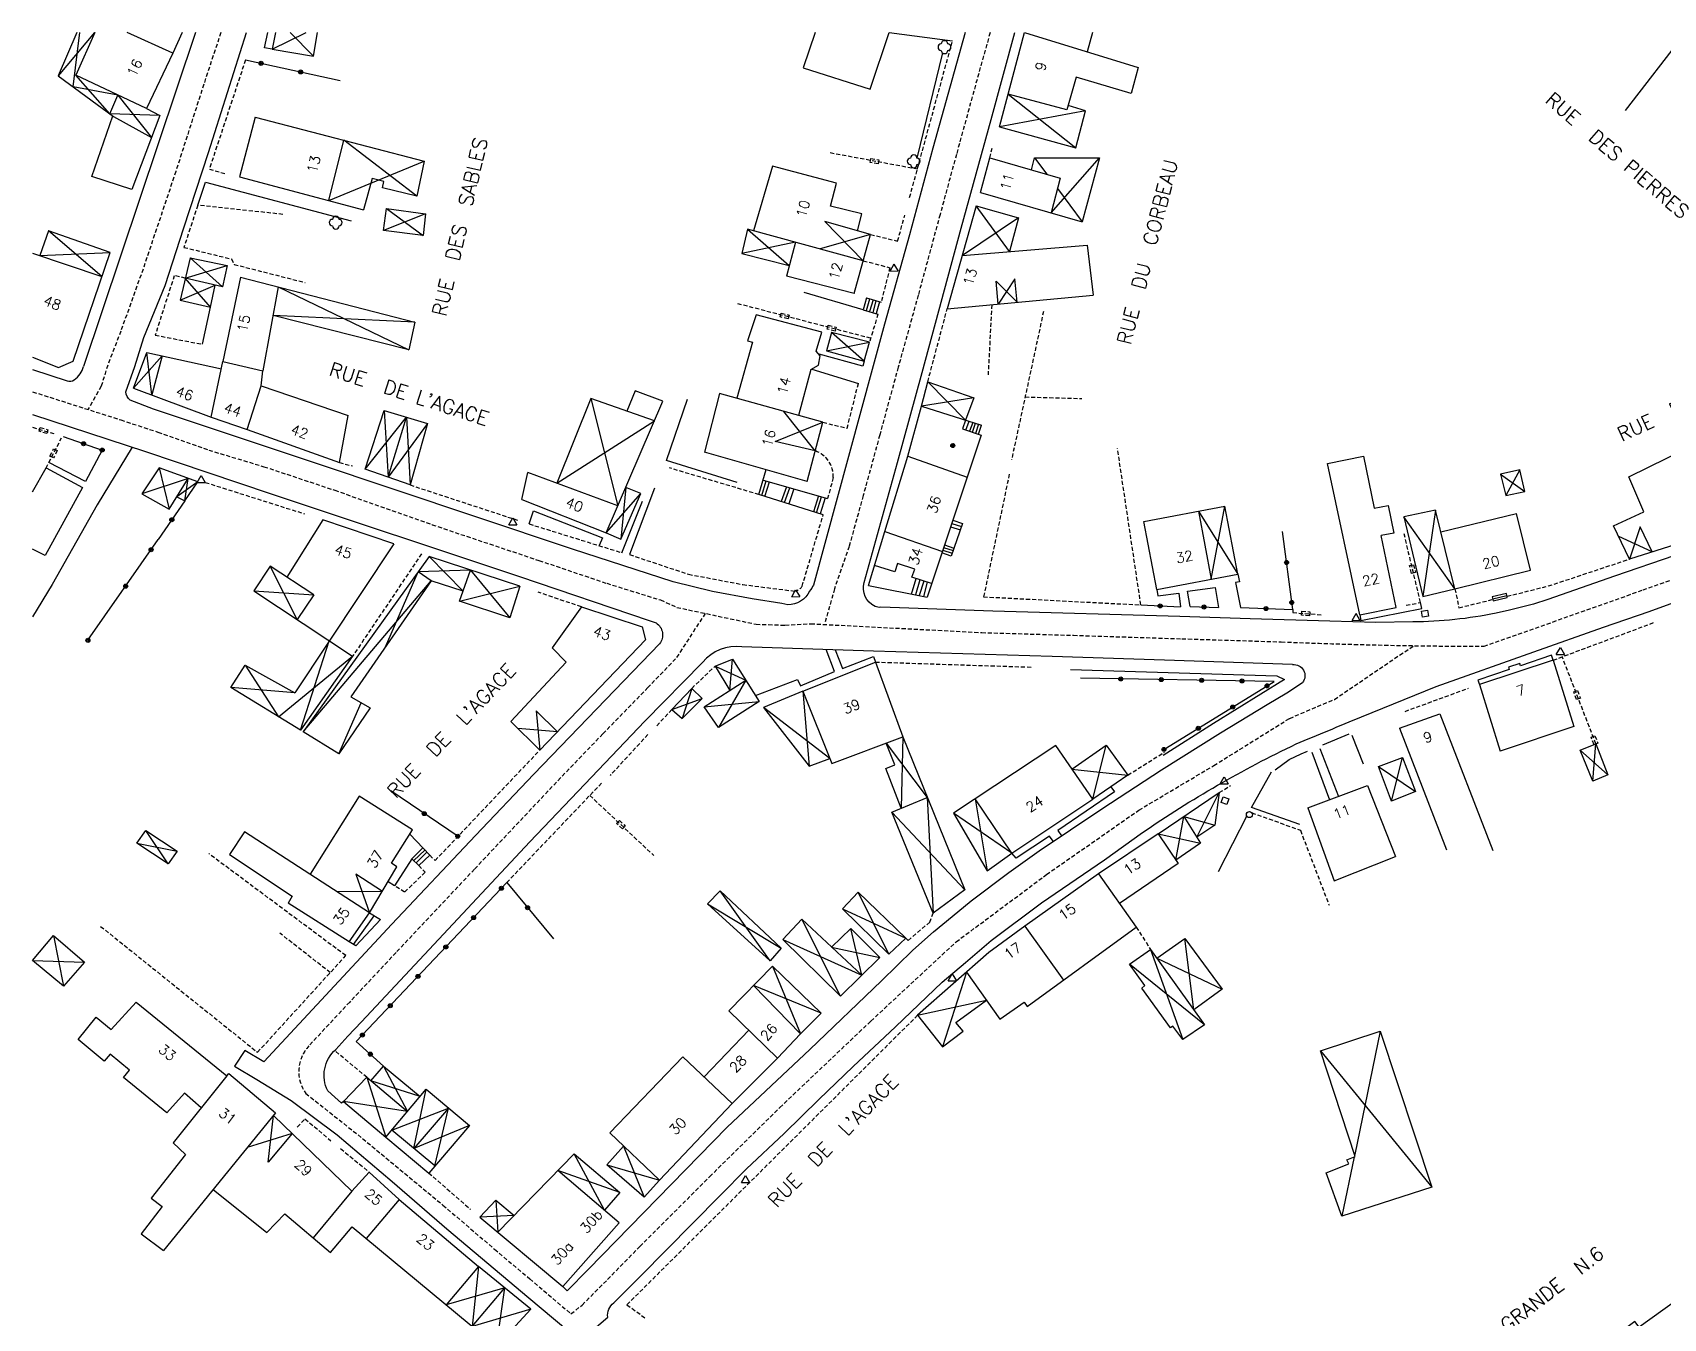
# Model space of a CAD drawing. Header units: millimetres. Extents: x 120999 to 122000, y 130000 to 131001.
# Drawn here: x 121000 to 121201.7, y 130841 to 131000 of the extents above; entities that cross this region are included whole.
import ezdxf
from ezdxf.enums import TextEntityAlignment as Align

# ---------------------------------------------------------------- set-up
doc = ezdxf.new("R2010")
doc.units = ezdxf.units.MM
doc.linetypes.add('DASHED', pattern=[0.75, 0.5, -0.25])
for name, color, linetype in [('W0001', 6, 'DASHED'), ('W0008', 7, 'CONTINUOUS'), ('W0100', 7, 'CONTINUOUS'), ('W0112', 1, 'DASHED'), ('W0300', 7, 'CONTINUOUS'), ('W0310', 3, 'CONTINUOUS'), ('W0322', 7, 'CONTINUOUS'), ('W0420', 7, 'CONTINUOUS'), ('W0471', 7, 'CONTINUOUS'), ('W0989', 7, 'CONTINUOUS'), ('W0991', 7, 'CONTINUOUS')]:
    doc.layers.add(name, color=color, linetype=linetype)
doc.styles.get("Standard").update_dxf_attribs({"font": 'romans.shx', "width": 0.85})

# ---------------------------------------------------------------- blocks, each defined once
blk = doc.blocks.new('BI04')
at = {"layer": 'W0471', "color": 0}
for p, q in [((-1, -0.58), (0, 1.15)), ((0, 1.15), (1, -0.58)), ((-1, -0.58), (1, -0.58))]:
    blk.add_line(p, q, dxfattribs=at)
blk = doc.blocks.new('BI02')
at = {"layer": 'W0420', "color": 0}
blk.add_circle((0, 0), 0.75, dxfattribs=at)
blk = doc.blocks.new('BI01')
at = {"layer": 'W0420', "color": 0}
for p, q in [((-0.75, 0.75), (0.75, 0.75)), ((-0.75, -0.75), (-0.75, 0.75)), ((0.75, 0.75), (0.75, -0.75)), ((0.75, -0.75), (-0.75, -0.75))]:
    blk.add_line(p, q, dxfattribs=at)
blk = doc.blocks.new('OH02')
at = {"layer": 'W0112', "color": 0}
for p, q in [((-0.5, 0.25), (0.5, 0.25)), ((-0.5, -0.25), (-0.5, 0.25)), ((0.5, 0.25), (0.5, -0.25)), ((0.5, -0.25), (-0.5, -0.25))]:
    blk.add_line(p, q, dxfattribs=at)
blk = doc.blocks.new('OH01')
at = {"layer": 'W0322', "color": 0}
for radius in [0.25, 0.15]:
    blk.add_circle((0, 0), radius, dxfattribs=at)
blk = doc.blocks.new('BB01')
at = {"layer": 'W0991', "color": 0}
for p, q in [((-0.5, 0.04), (-0.04, 0.5)), ((-0.48, -0.13), (0.13, 0.48)), ((-0.43, -0.25), (0.25, 0.43)), ((-0.36, -0.35), (0.35, 0.36)), ((-0.26, -0.43), (0.43, 0.26)), ((-0.13, -0.48), (0.48, 0.13)), ((0.03, -0.5), (0.5, -0.03)), ((0.31, -0.39), (0.39, -0.31))]:
    blk.add_line(p, q, dxfattribs=at)
blk.add_circle((0, 0), 0.5, dxfattribs=at)
blk = doc.blocks.new('TP10')
at = {"layer": 'W0300', "color": 0}
for centre, start, end in [((-0.4, 0), 90, 270), ((0, 0.4), 0, 180), ((0.4, 0), 270, 90), ((0, -0.4), 180, 360)]:
    blk.add_arc(centre, 0.4, start, end, dxfattribs=at)

msp = doc.modelspace()

# ---------------------------------------------------------------- linework, layer by layer
at = {"layer": 'W0001'}
for points in [[(121023.29, 131000), (121021.4, 130994.32), (121017.71, 130982.83), (121013.66, 130970.75), (121010.91, 130963.08), (121009.29, 130958.87), (121008.48, 130956.25), (121006.89, 130953.42)], [(121118.43, 131000), (121116.62, 130993.5), (121114.27, 130984.94), (121112.24, 130977.5), (121109.54, 130967.52), (121107.07, 130958.62), (121104.78, 130950.23), (121102.74, 130942.73), (121100.99, 130936.45), (121099.19, 130931.19), (121097.97, 130926.9)]]:
    msp.add_lwpolyline(points, dxfattribs=at)
for points in [[(121000, 130955.57), (121010.91, 130952.1), (121015.5, 130950.58), (121021.78, 130948.36), (121028.61, 130946.31), (121037.38, 130943.39), (121049.42, 130939.13), (121062.63, 130934.71), (121071.02, 130931.88), (121077.66, 130929.82), (121079.68, 130928.91), (121089.5, 130926.82), (121093.06, 130926.7), (121096.26, 130926.88), (121117.4, 130925.79), (121128.75, 130925.45), (121142.16, 130925.02), (121154.45, 130924.64, 0.009972), (121179.53, 130924.09), (121199.2, 130931.06), (121206.78, 130933.71)], [(121034.17, 130874.67, 0.356762), (121033.79, 130868.78), (121040.82, 130863.21), (121050.76, 130854.97), (121057.14, 130849.5), (121061.5, 130845.85), (121066.59, 130841.51), (121067.97, 130842.61), (121071.12, 130845.77), (121075.11, 130849.85), (121083.75, 130858.49), (121092.42, 130867.04), (121103.69, 130877.73), (121114.23, 130887.53), (121125.43, 130895.87), (121136.84, 130903.83), (121146.11, 130909.35), (121155.49, 130915.18), (121161.02, 130917.53), (121170.81, 130924.16)]]:
    msp.add_lwpolyline(points, format="xyb", dxfattribs=at)
msp.add_polyline3d([(121083.2, 130928.16, 0), (121079.54, 130922.55, 0), (121076.11, 130919, 0), (121070.53, 130913.25, 0), (121065.31, 130907.83, 0), (121054.65, 130896.52, 0), (121044.95, 130886.21, 0), (121039.22, 130880.09, 0), (121034.17, 130874.67, 0)], dxfattribs=at)
at = {"layer": 'W0008'}
for points in [[(121020.13, 131000), (121006.3, 130958.7, 0.688655)], [(121012.06, 130954.54, -0.245669), (121011.55, 130955.57), (121012.63, 130958.69), (121013.76, 130962.3), (121016.4, 130968.74), (121018.69, 130975.84), (121021.75, 130985.16), (121026.44, 131000)], [(121115.36, 131000), (121111.37, 130985.7), (121108.48, 130974.97), (121105.37, 130963.93), (121096.6, 130931.67, -0.022867), (121096.11, 130930.91, -0.065764)], [(121000, 130958.31), (121004.26, 130956.94, 0.251865), (121005.15, 130957.06, 0.095916)], [(121005.15, 130957.06, 0.178469), (121006.3, 130958.7)], [(121000, 130952.75), (121013.95, 130948.18), (121029.4, 130943), (121060.23, 130932.71), (121076.27, 130927.29), (121077.12, 130926.99, -0.441955), (121077.55, 130924.4, 2.998045)], [(121014.94, 130953.43), (121012.06, 130954.54, -1.162022)], [(121253.63, 130952.68), (121249.47, 130951.21), (121242.29, 130948.77), (121233.18, 130945.65), (121224.45, 130942.67), (121219.36, 130940.93), (121210.58, 130937.95), (121203.11, 130935.34), (121195.67, 130932.77), (121187.44, 130929.86), (121185.66, 130929.29), (121182.68, 130928.55), (121181.01, 130928.2, -0.050419), (121170.73, 130927.11), (121166.14, 130927.03), (121160.44, 130927.19), (121150.61, 130927.47), (121141.89, 130927.78), (121118.79, 130928.45), (121104.92, 130928.92, -0.155619), (121104.21, 130929.03, -0.072663)], [(121164.37, 130915.36), (121173.62, 130919.12), (121185.71, 130923.42), (121194.31, 130926.45), (121199.95, 130928.39), (121202.57, 130929.34), (121204.63, 130930.06), (121209.95, 130931.9), (121218.46, 130934.85), (121226.49, 130937.58), (121240.01, 130942.24), (121247.19, 130944.68, -0.189434), (121253.84, 130944.36), (121255.75, 130943.44), (121263.29, 130939.6), (121274.24, 130934.03), (121286.01, 130927.94), (121295.29, 130923.11), (121299.74, 130920.89), (121303.6, 130918.81), (121304.16, 130918.34), (121308.41, 130913.7), (121310.76, 130910.86, -0.320618), (121310.37, 130905.98, -0.291468)], [(121096.11, 130930.91, -0.287447), (121093.4, 130929.23, -0.287447)], [(121104.21, 130929.03, -0.374092), (121102.86, 130931.99)], [(121077.55, 130924.4), (121061.98, 130908.29), (121054.77, 130900.68), (121044.45, 130889.71), (121028.6, 130872.69), (121026.25, 130874.08), (121024.99, 130872.17), (121027.74, 130870.52), (121031.98, 130867.92), (121037.66, 130863.67), (121044.48, 130857.91), (121051.23, 130852.05), (121054.61, 130849.17), (121061.37, 130843.5), (121067.72, 130838.18), (121071.13, 130841.09, -0.240439), (121071.89, 130842.89, -0.205858)], [(121155.84, 130921.83), (121140.02, 130922.39), (121126.1, 130922.81), (121104.03, 130923.49), (121087.72, 130924.04, 0.257475), (121082.88, 130922.1, 2.366345)], [(121155.84, 130921.83, -0.66465), (121157.09, 130919.61)], [(121156.28, 130912.01, -0.001438), (121164.37, 130915.36)], [(121071.89, 130842.89), (121075.26, 130846.25), (121078.33, 130849.36), (121085.04, 130856.17), (121088.3, 130859.47), (121092.95, 130863.83), (121097.25, 130868.03), (121101.51, 130872.1), (121106.74, 130877.01), (121112.51, 130882.53), (121115.4, 130884.97), (121118.58, 130887.71), (121124.8, 130892.36), (121132.57, 130897.68), (121137.28, 130901.05, -0.039369), (121156.28, 130912.01, -0.044295)], [(121038.46, 130867.78), (121038.22, 130867.57), (121037.38, 130868.33), (121036.51, 130869.09, -0.338858), (121037.49, 130874.23, -0.326917)]]:
    msp.add_lwpolyline(points, format="xyb", dxfattribs=at)
for points in [[(121102.86, 130931.99), (121106.99, 130946.81), (121110.05, 130957.96), (121114.84, 130975.8), (121118.57, 130989.26), (121121.49, 131000)], [(121093.4, 130929.23), (121092.66, 130929.37), (121089.02, 130929.96), (121084.08, 130930.87), (121079.24, 130932.05), (121066.79, 130936.1), (121054.81, 130940.12), (121034.76, 130946.83), (121014.94, 130953.43)], [(121082.88, 130922.1), (121075.71, 130914.81), (121068.32, 130907.04), (121061.52, 130899.9), (121052.61, 130890.39), (121047.86, 130885.3)], [(121155.12, 130918.32), (121157.09, 130919.61)], [(121065.57, 130844.89), (121066.12, 130844.37), (121068.7, 130847), (121085.9, 130864.6), (121096.12, 130874.22), (121104.99, 130882.71), (121108.86, 130886.5), (121111.42, 130888.78), (121113.74, 130890.67), (121116.1, 130892.62), (121120.74, 130896.13), (121124.49, 130898.8), (121132.26, 130903.99), (121139.65, 130908.82), (121146.93, 130913.4), (121152.69, 130916.91), (121155.12, 130918.32)], [(121047.86, 130885.3), (121040.67, 130877.62), (121039.01, 130875.86)], [(121037.49, 130874.23), (121039.01, 130875.86)], [(121043.7, 130863.36), (121048.99, 130858.94)]]:
    msp.add_lwpolyline(points, dxfattribs=at)
at = {"layer": 'W0100'}
for points in [[(121007.66, 131000), (121003.15, 130994.66)], [(121005.46, 131000), (121003.15, 130994.66), (121010, 130989.64), (121014.71, 130987.04)], [(121005, 130993.3), (121005.83, 131000)], [(121007.69, 131000), (121005.36, 130994.75)], [(121018.49, 131000), (121017.33, 130997.44), (121011.68, 131000)], [(121029.63, 130997.97), (121033.83, 131000)], [(121030.03, 131000), (121029.63, 130997.97), (121034.74, 130997.08), (121035.23, 131000)], [(121031.87, 131000), (121034.74, 130997.08)], [(121096.81, 131000), (121095.33, 130995.65), (121103.61, 130993), (121105.96, 131000)], [(121119.61, 130988.35), (121122.67, 131000)], [(121122.67, 131000), (121136.74, 130995.68)], [(121131.12, 131000), (121130.45, 130997.61)], [(121017.33, 130997.44), (121014.1, 130990.61)], [(121136.74, 130995.68), (121135.88, 130992.47), (121129.08, 130994.48), (121127.94, 130990.45), (121120.67, 130992.4), (121129.05, 130985.75), (121130.22, 130990.34), (121128.09, 130990.99)], [(121010.56, 130992.28), (121005, 130993.3)], [(121009.57, 130989.96), (121005.36, 130994.75)], [(121014.1, 130990.61), (121005.36, 130994.75)], [(121009.57, 130989.96), (121010.56, 130992.28), (121014.71, 130987.04)], [(121014.1, 130990.61), (121015.73, 130989.75), (121012.29, 130980.6), (121007.32, 130982.21), (121009.91, 130989.7)], [(121015.73, 130989.75), (121009.57, 130989.96)], [(121027.51, 130989.54), (121025.6, 130982.17)], [(121027.51, 130989.54), (121048.43, 130984.08)], [(121130.22, 130990.34), (121119.61, 130988.35)], [(121119.61, 130988.35), (121129.05, 130985.75)], [(121036.62, 130979.23), (121038.48, 130986.68)], [(121047.52, 130979.78), (121038.48, 130986.68)], [(121036.62, 130979.23), (121048.43, 130984.08)], [(121048.43, 130984.08), (121047.52, 130979.78), (121043.26, 130980.81), (121043.44, 130981.58), (121041.99, 130981.95), (121040.94, 130978.08)], [(121102.05, 130975.49), (121102.55, 130977.58), (121098.7, 130978.53), (121099.45, 130981.39), (121091.5, 130983.5), (121089.18, 130975.5)], [(121117.25, 130980.21), (121118.4, 130984.53)], [(121118.4, 130984.53), (121127.08, 130982.01)], [(121123.56, 130983.03), (121123.93, 130984.53), (121131.96, 130984.53), (121129.81, 130976.6)], [(121123.93, 130984.53), (121125.45, 130982.48)], [(121127.08, 130982.01), (121125.98, 130977.7), (121131.96, 130984.53)], [(121025.6, 130982.17), (121040.94, 130978.08)], [(121117.25, 130980.21), (121129.81, 130976.6)], [(121126.75, 130980.73), (121129.81, 130976.6)], [(121043.77, 130978.24), (121048.6, 130977.57), (121048.29, 130974.9), (121043.41, 130975.52), (121043.77, 130978.24), (121048.29, 130974.9)], [(121048.6, 130977.57), (121043.41, 130975.52)], [(121116.73, 130978.58), (121113.13, 130965.83)], [(121121.95, 130977.11), (121115, 130972.45)], [(121121.95, 130977.11), (121120.84, 130972.93), (121116.73, 130978.58)], [(121116.73, 130978.58), (121121.95, 130977.11)], [(121000, 130959.84), (121003.22, 130958.58), (121005, 130959.36), (121009.59, 130972.81), (121001.98, 130975.47), (121000.88, 130972.42)], [(121008.57, 130969.82), (121001.98, 130975.47)], [(121102.75, 130971.79), (121088.42, 130975.7), (121087.71, 130972.68), (121093.6, 130971.2)], [(121088.42, 130975.7), (121093.6, 130971.2)], [(121103.66, 130975.04), (121097.41, 130973.25)], [(121097.98, 130976.63), (121102.75, 130971.79)], [(121103.66, 130975.04), (121097.98, 130976.63)], [(121101.61, 130967.75), (121103.66, 130975.04)], [(121094.37, 130974.08), (121087.71, 130972.68)], [(121094.37, 130974.08), (121093.24, 130969.87)], [(121115, 130972.45), (121130.45, 130973.71), (121131.19, 130967.52)], [(121000, 130972.72), (121008.57, 130969.82)], [(121000.88, 130972.42), (121009.59, 130972.81)], [(121019.48, 130972.14), (121018.25, 130966.89), (121021.99, 130966.02), (121022.58, 130968.78)], [(121019.48, 130972.14), (121024.05, 130971.19), (121023.48, 130968.57), (121018.89, 130969.63)], [(121018.89, 130969.63), (121024.05, 130971.19)], [(121023.48, 130968.57), (121019.48, 130972.14)], [(121021.99, 130966.02), (121018.89, 130969.63)], [(121025.72, 130969.76), (121023.54, 130959.31)], [(121025.72, 130969.76), (121047.29, 130964.19)], [(121101.61, 130967.75), (121093.24, 130969.87)], [(121119.44, 130966.42), (121119.2, 130969.25), (121121.78, 130966.64), (121121.51, 130969.56), (121119.44, 130966.42)], [(121018.25, 130966.89), (121022.59, 130968.78)], [(121030.39, 130968.56), (121028.48, 130958.16)], [(121030.39, 130968.56), (121046.53, 130960.75)], [(121103.13, 130967.18), (121102.75, 130965.73)], [(121103.13, 130967.18), (121104.94, 130966.65)], [(121103.14, 130965.61), (121103.57, 130967.05)], [(121103.98, 130966.93), (121103.53, 130965.49)], [(121113.13, 130965.83), (121131.19, 130967.52)], [(121047.29, 130964.19), (121029.74, 130965.01)], [(121047.29, 130964.19), (121046.53, 130960.75), (121029.74, 130965.01)], [(121096.28, 130958.32), (121097.2, 130958.88), (121097.43, 130960.04), (121096.92, 130960.6), (121097.62, 130962.96), (121089.5, 130965.1), (121088.44, 130961.87), (121089.06, 130961.69), (121087.1, 130954.78)], [(121102.75, 130965.73), (121104.56, 130965.18)], [(121103.95, 130965.36), (121104.35, 130966.82)], [(121104.76, 130966.7), (121104.36, 130965.24)], [(121098.18, 130960.64), (121102.87, 130959.35), (121103.52, 130961.71), (121098.83, 130962.92), (121098.18, 130960.64), (121103.52, 130961.71)], [(121102.87, 130959.35), (121098.83, 130962.92)], [(121012.49, 130956.03), (121014.13, 130960.42)], [(121012.49, 130956.03), (121016.03, 130960.01)], [(121016.03, 130960.01), (121014.74, 130955.18), (121014.13, 130960.42)], [(121014.13, 130960.42), (121023.35, 130958.4)], [(121022.09, 130952.42), (121023.54, 130959.31)], [(121023.54, 130959.31), (121028.48, 130958.16)], [(121206.5, 130937.71), (121197.54, 130934.88), (121195.56, 130939.01), (121199.31, 130940.72), (121197.44, 130945.06), (121228.58, 130960.36), (121229.33, 130959.07), (121230.47, 130959.55)], [(121028.26, 130956.3), (121028.48, 130958.16)], [(121096.28, 130958.32), (121094.73, 130952.64)], [(121109.96, 130953.79), (121110.72, 130956.81), (121116.41, 130954.83), (121115.41, 130952.06), (121110.72, 130956.81)], [(121012.49, 130956.03), (121022.09, 130952.42)], [(121026.55, 130950.91), (121028.26, 130956.3)], [(121028.26, 130956.3), (121039.03, 130952.65)], [(121076.91, 130952), (121069.04, 130954.75), (121064.85, 130944.25)], [(121069.04, 130954.75), (121072.39, 130941.46)], [(121077.96, 130954.43), (121074.55, 130955.67), (121073.5, 130953.19)], [(121084.95, 130955.38), (121083.09, 130948.12)], [(121097.74, 130951.8), (121084.95, 130955.38)], [(121116.41, 130954.83), (121109.96, 130953.79)], [(121043.49, 130953.27), (121048.85, 130951.64), (121046.68, 130944.05), (121041.12, 130946.02), (121043.49, 130953.27), (121043.99, 130945), (121046.23, 130952.44), (121046.68, 130944.05)], [(121070.96, 130938.13), (121077.96, 130954.43)], [(121096.8, 130948.26), (121092.91, 130953.15)], [(121108.27, 130947.6), (121109.96, 130953.79)], [(121109.96, 130953.79), (121117.37, 130951.44)], [(121022.09, 130952.42), (121026.55, 130950.91)], [(121026.55, 130950.91), (121037.94, 130946.81)], [(121037.94, 130946.81), (121039.03, 130952.65)], [(121041.12, 130946.02), (121046.23, 130952.44)], [(121048.85, 130951.64), (121043.99, 130945)], [(121064.85, 130944.25), (121076.91, 130952)], [(121096.8, 130948.26), (121091.84, 130949.44), (121097.74, 130951.8)], [(121095.79, 130944.48), (121097.74, 130951.8)], [(121115.41, 130952.06), (121115, 130950.99), (121117.34, 130950.2), (121110.63, 130930.17)], [(121115.43, 130950.84), (121115.84, 130951.93)], [(121116.29, 130951.79), (121115.88, 130950.69)], [(121116.27, 130950.56), (121116.62, 130951.68)], [(121117.01, 130951.56), (121116.64, 130950.43)], [(121116.99, 130950.31), (121117.37, 130951.44)], [(121095.79, 130944.48), (121083.09, 130948.12)], [(121105.41, 130938.29), (121108.27, 130947.6)], [(121108.27, 130947.6), (121115.6, 130945)], [(121160.17, 130946.69), (121164.62, 130947.61), (121165.96, 130941.19), (121167.67, 130941.51), (121168.38, 130938.1), (121166.8, 130937.79)], [(121164.17, 130927.97), (121160.17, 130946.69)], [(121000, 130943.21), (121001.67, 130946.15), (121006.15, 130943.73), (121001.57, 130935.33), (121000, 130936.1)], [(121020.42, 130944.42), (121015.66, 130946.17), (121013.51, 130942.93), (121016.9, 130941.06), (121019.24, 130944.86), (121013.51, 130942.93)], [(121015.66, 130946.17), (121016.9, 130941.06)], [(121018.82, 130942.07), (121019.24, 130944.86)], [(121060.53, 130942.26), (121061.27, 130945.57)], [(121072.39, 130941.46), (121061.27, 130945.57)], [(121097.79, 130940.36), (121089.84, 130942.86), (121090.72, 130945.94)], [(121181.58, 130945.38), (121182.24, 130942.73), (121184.56, 130943.25), (121183.97, 130945.92), (121181.58, 130945.38), (121184.56, 130943.25)], [(121183.97, 130945.92), (121182.24, 130942.73)], [(121017.84, 130942.59), (121018.82, 130942.07), (121020.42, 130944.42), (121017.84, 130942.59)], [(121070.96, 130938.13), (121072.77, 130937.34), (121075.25, 130943.01), (121073.37, 130943.75), (121072.77, 130937.34)], [(121070.96, 130938.13), (121075.25, 130943.01)], [(121090.18, 130942.76), (121090.73, 130944.55)], [(121090.35, 130944.66), (121098.33, 130942.37)], [(121090.58, 130942.63), (121091.15, 130944.43)], [(121093.24, 130943.83), (121092.61, 130941.99)], [(121093.02, 130941.86), (121093.66, 130943.71)], [(121094.17, 130943.56), (121093.52, 130941.7)], [(121097.2, 130942.69), (121096.6, 130940.73)], [(121060.53, 130942.26), (121070.96, 130938.13)], [(121096.98, 130940.61), (121097.57, 130942.59)], [(121098.03, 130942.46), (121097.43, 130940.47)], [(121137.43, 130939.51), (121147.45, 130941.44)], [(121144.23, 130940.82), (121145.77, 130932.4), (121147.45, 130941.44)], [(121144.23, 130940.82), (121149.06, 130933.03)], [(121149.06, 130933.03), (121147.45, 130941.44)], [(121173.53, 130940.91), (121169.6, 130940.11), (121171.95, 130930.24), (121175.93, 130931.2), (121169.6, 130940.11)], [(121173.53, 130940.91), (121171.95, 130930.24)], [(121175.93, 130931.2), (121173.53, 130940.91)], [(121035.91, 130939.73), (121031.44, 130932.64)], [(121044.68, 130936.77), (121035.91, 130939.73)], [(121113.82, 130939.68), (121115.02, 130939.27), (121113.62, 130935.25), (121112.47, 130935.65)], [(121113.54, 130938.85), (121114.76, 130938.51)], [(121113.68, 130939.26), (121114.89, 130938.9)], [(121139.04, 130931.11), (121137.43, 130939.51)], [(121174.19, 130938.24), (121183.53, 130940.5)], [(121185.26, 130933.51), (121183.53, 130940.5)], [(121200.31, 130935.76), (121198.83, 130938.85), (121197.54, 130934.88)], [(121044.68, 130936.77), (121032.43, 130918.35)], [(121103.38, 130931.61), (121105.41, 130938.29)], [(121105.41, 130938.29), (121112.53, 130935.83)], [(121112.8, 130936.63), (121113.96, 130936.25)], [(121168.65, 130928.9), (121166.8, 130937.79)], [(121200.31, 130935.76), (121196.2, 130937.67)], [(121060.28, 130931.53), (121049.07, 130935.19), (121033.45, 130913.5), (121049.29, 130932.17), (121047.71, 130933.3)], [(121049.07, 130935.19), (121053.26, 130930.92), (121049.29, 130932.17)], [(121112.58, 130935.99), (121113.74, 130935.62)], [(121112.69, 130936.31), (121113.86, 130935.95)], [(121034.77, 130930.44), (121029.38, 130933.99), (121027.35, 130930.96), (121039.57, 130922.85)], [(121034.77, 130930.44), (121032.74, 130927.39), (121029.38, 130933.99)], [(121043.65, 130924.01), (121047.71, 130933.3)], [(121060.28, 130931.53), (121059.04, 130927.63), (121052.82, 130929.68), (121054.17, 130933.52), (121047.71, 130933.3)], [(121054.17, 130933.52), (121059.04, 130927.63)], [(121111.2, 130931.86), (121108.76, 130932.63), (121109.11, 130933.65), (121107, 130934.35), (121106.67, 130933.29), (121104.13, 130934.08)], [(121139.04, 130931.11), (121149.06, 130933.03)], [(121175.93, 130931.2), (121185.26, 130933.51)], [(121027.35, 130930.96), (121034.77, 130930.44)], [(121049.29, 130932.17), (121039.38, 130917.83), (121041.75, 130916.47), (121037.87, 130910.8), (121040.63, 130917.11)], [(121052.82, 130929.68), (121060.28, 130931.53)], [(121103.38, 130931.61), (121110.63, 130930.17)], [(121108.72, 130930.55), (121109.27, 130932.47)], [(121109.73, 130932.32), (121109.21, 130930.46)], [(121110.24, 130932.16), (121109.68, 130930.36)], [(121110.22, 130930.26), (121110.7, 130932.01)], [(121180.53, 130930.23), (121180.66, 130929.73), (121182.41, 130930.14), (121182.31, 130930.64), (121180.53, 130930.23)], [(121067.88, 130928.97), (121064.28, 130923.9)], [(121067.88, 130928.97), (121075.4, 130926.48)], [(121164.17, 130927.97), (121168.65, 130928.9)], [(121180.6, 130929.97), (121182.36, 130930.39)], [(121039.57, 130922.85), (121033.12, 130913.7), (121036.7, 130924.76)], [(121075.4, 130926.48), (121075.82, 130924.88), (121062.72, 130911.24), (121059.14, 130914.77), (121066.01, 130922.14), (121064.28, 130923.9)], [(121026.31, 130921.77), (121030.43, 130915.35), (121039.57, 130922.85)], [(121084.42, 130921.64), (121086.59, 130922.49), (121089.87, 130917.27), (121084.85, 130914.03), (121083.07, 130916.62), (121088.22, 130919.9)], [(121086.24, 130918.64), (121086.59, 130922.49)], [(121033.12, 130913.7), (121024.51, 130918.98), (121026.31, 130921.77), (121032.43, 130918.35), (121024.51, 130918.98)], [(121084.42, 130921.64), (121088.22, 130919.9), (121084.85, 130914.03)], [(121084.42, 130921.64), (121086.24, 130918.64)], [(121095.27, 130918.54), (121104.26, 130922.14)], [(121104.26, 130922.14), (121107.62, 130912.88)], [(121188.09, 130922.38), (121178.95, 130919.37)], [(121188.09, 130922.38), (121190.65, 130914.16)], [(121079.08, 130916.27), (121080.36, 130915.15), (121082.83, 130917.62), (121081.52, 130918.89), (121079.08, 130916.27), (121082.83, 130917.62)], [(121081.52, 130918.89), (121080.36, 130915.15)], [(121095.27, 130918.54), (121090.42, 130916.54), (121096.04, 130909.27), (121098.61, 130910.21), (121090.42, 130916.54)], [(121095.27, 130918.54), (121096.04, 130909.27)], [(121095.27, 130918.54), (121098.86, 130909.59)], [(121178.95, 130919.37), (121181.52, 130911.14)], [(121083.07, 130916.62), (121089.87, 130917.27)], [(121064.91, 130913.52), (121062.27, 130916.09), (121062.72, 130911.24)], [(121169.06, 130913.97), (121174.08, 130915.72)], [(121174.08, 130915.72), (121180.62, 130898.84)], [(121037.87, 130910.8), (121033.45, 130913.5)], [(121064.91, 130913.52), (121060, 130913.93)], [(121098.86, 130909.59), (121107.62, 130912.88), (121115.32, 130893.95), (121111.4, 130891.07), (121106.29, 130903.56), (121110.66, 130905.4), (121111.4, 130891.07)], [(121107.62, 130912.88), (121107.44, 130904.05)], [(121169.06, 130913.97), (121174.88, 130898.92)], [(121190.65, 130914.16), (121181.52, 130911.14)], [(121107.44, 130904.05), (121105.55, 130908.96), (121106.66, 130909.42), (121105.58, 130912.11), (121110.66, 130905.4)], [(121126.57, 130911.8), (121113.92, 130903.46), (121118.09, 130896.32), (121121.13, 130898.52), (121113.92, 130903.46)], [(121131.14, 130905.18), (121126.57, 130911.8)], [(121128.56, 130908.91), (121132.81, 130911.85)], [(121132.81, 130911.85), (121135.48, 130908.16), (121131.14, 130905.18), (121132.81, 130911.85)], [(121191.43, 130911.24), (121193.37, 130912.01), (121194.84, 130908.18), (121193, 130907.39), (121191.43, 130911.24), (121194.84, 130908.18)], [(121193, 130907.39), (121193.37, 130912.01)], [(121128.56, 130908.91), (121135.48, 130908.16)], [(121166.48, 130909.23), (121169.46, 130910.35), (121171.04, 130906.14), (121168.08, 130904.94), (121166.48, 130909.23), (121171.04, 130906.14)], [(121168.08, 130904.94), (121169.46, 130910.35)], [(121157.73, 130904.09), (121165.11, 130906.86)], [(121165.11, 130906.86), (121168.56, 130898.07)], [(121045.07, 130896.8), (121044.38, 130897.27), (121046.99, 130901.37), (121040.41, 130905.54), (121034.33, 130895.89)], [(121116.58, 130905.21), (121118.09, 130896.32)], [(121121.13, 130898.52), (121116.58, 130905.21)], [(121121.13, 130898.52), (121131.14, 130905.18)], [(121139.22, 130900.9), (121146.78, 130905.99), (121146.22, 130901.97), (121144, 130900.47)], [(121144, 130900.47), (121146.78, 130905.99)], [(121115.32, 130893.95), (121106.29, 130903.56)], [(121142.39, 130903.04), (121144.47, 130899.72), (121141.41, 130897.65), (121142.39, 130903.04)], [(121142.39, 130903.04), (121146.22, 130901.97)], [(121157.73, 130904.09), (121161.01, 130895.09)], [(121016.78, 130897.18), (121012.91, 130899.72), (121013.99, 130901.31), (121017.9, 130898.76), (121016.78, 130897.18), (121013.99, 130901.31)], [(121026.19, 130901.15), (121024.36, 130898.32), (121032.12, 130893.2), (121031.59, 130892.31)], [(121041.69, 130891.12), (121026.19, 130901.15)], [(121046.66, 130900.86), (121049.13, 130898.26), (121047.77, 130896.99), (121046.91, 130897.81), (121044.78, 130894.46), (121043.97, 130894.95)], [(121139.22, 130900.9), (121131.83, 130895.94)], [(121139.22, 130900.9), (121144.47, 130899.72)], [(121139.22, 130900.9), (121141.7, 130897.21)], [(121012.91, 130899.72), (121017.9, 130898.76)], [(121046.91, 130897.81), (121048.28, 130899.15)], [(121047.15, 130897.58), (121048.52, 130898.89)], [(121048.76, 130898.64), (121047.43, 130897.31)], [(121041.69, 130891.12), (121045.07, 130896.8)], [(121141.7, 130897.21), (121134.42, 130892.29)], [(121161.01, 130895.09), (121168.56, 130898.07)], [(121043.26, 130893.76), (121039.96, 130895.9), (121041.69, 130891.12)], [(121131.83, 130895.94), (121122.75, 130889.46)], [(121131.83, 130895.94), (121136.5, 130889.37)], [(121039.15, 130887.53), (121031.59, 130892.31)], [(121043.26, 130893.76), (121037.65, 130893.74)], [(121083.49, 130892.25), (121085.05, 130893.85), (121092.59, 130886.77), (121091.25, 130885.17), (121083.49, 130892.25), (121092.59, 130886.77)], [(121091.25, 130885.17), (121085.05, 130893.85)], [(121100.17, 130891.62), (121102.13, 130893.67), (121108.01, 130887.97), (121105.92, 130886.01), (121100.17, 130891.62), (121108.01, 130887.97)], [(121105.92, 130886.01), (121102.13, 130893.67)], [(121041.69, 130891.12), (121043.03, 130890.3), (121039.96, 130887.03), (121039.15, 130887.53)], [(121039.15, 130887.53), (121041.69, 130891.12)], [(121039.71, 130887.19), (121042.26, 130890.77)], [(121092.81, 130887.84), (121095.13, 130890.33), (121102.57, 130883.4)], [(121099.94, 130880.8), (121095.13, 130890.33)], [(121000, 130885.21), (121002.6, 130888.3), (121006.43, 130885.01), (121003.84, 130882.04), (121000, 130885.21), (121006.43, 130885.01)], [(121002.6, 130888.3), (121003.84, 130882.04)], [(121098.83, 130886.88), (121101.19, 130889.17), (121104.8, 130885.61), (121099.94, 130880.8), (121092.81, 130887.84), (121102.57, 130883.4)], [(121102.57, 130883.4), (121101.19, 130889.17)], [(121115.51, 130883.78), (121119.65, 130877.99), (121122.63, 130880.07), (121123.03, 130879.53), (121136.5, 130889.37)], [(121122.75, 130889.46), (121118.28, 130886.21)], [(121122.75, 130889.46), (121127.5, 130882.79)], [(121098.83, 130886.88), (121104.8, 130885.61)], [(121118.28, 130886.21), (121109.47, 130878.46), (121112.55, 130874.54), (121115.11, 130876.47), (121114.21, 130877.56), (121117.97, 130880.34)], [(121138.29, 130886.59), (121144.96, 130877.27), (121142.27, 130875.45), (121141.05, 130877.1), (121140.75, 130876.89), (121137.22, 130881.81), (121137.59, 130882.12), (121135.66, 130884.77), (121138.29, 130886.59), (121142.27, 130875.45)], [(121139.04, 130885.53), (121142.54, 130887.96), (121147.14, 130881.66), (121143.62, 130879.14), (121142.54, 130887.96)], [(121086.1, 130879), (121091.52, 130884.54), (121097.53, 130878.72), (121094.98, 130876.14)], [(121091.52, 130884.54), (121094.98, 130876.14)], [(121144.96, 130877.27), (121135.66, 130884.77)], [(121139.04, 130885.53), (121147.14, 130881.66)], [(121097.53, 130878.72), (121089.16, 130882.14)], [(121094.98, 130876.14), (121089.16, 130882.14)], [(121115.51, 130883.78), (121112.55, 130874.54)], [(121109.47, 130878.46), (121117.97, 130880.34)], [(121020.86, 130867.02), (121018.77, 130868.8), (121016.61, 130866.4), (121011.25, 130870.77), (121011.98, 130871.68), (121009.61, 130873.65), (121008.83, 130872.76), (121005.62, 130875.46), (121007.88, 130878.2), (121009.72, 130876.71)], [(121012.79, 130880.09), (121009.72, 130876.71)], [(121012.79, 130880.09), (121024.01, 130870.94)], [(121092.15, 130873.13), (121086.1, 130879)], [(121083.07, 130870.82), (121088.58, 130876.59)], [(121092.15, 130873.13), (121094.98, 130876.14)], [(121159.29, 130874.07), (121166.67, 130876.49), (121173.08, 130857.19), (121161.96, 130853.62), (121160, 130858.97), (121162.79, 130860.06), (121162.56, 130860.59), (121163.6, 130860.99), (121159.29, 130874.07)], [(121166.67, 130876.49), (121163.53, 130861.22)], [(121159.29, 130874.07), (121173.08, 130857.19)], [(121043.42, 130872.17), (121046.39, 130866.56), (121038.46, 130867.78)], [(121041.85, 130870.36), (121043.42, 130872.17), (121047.93, 130868.4), (121041.85, 130870.36)], [(121071.38, 130863.9), (121080.44, 130873.31)], [(121086.54, 130867.54), (121080.44, 130873.31)], [(121086.54, 130867.54), (121092.15, 130873.13)], [(121024.01, 130870.94), (121024.27, 130871.24), (121030.05, 130866.37), (121016.18, 130849.34)], [(121024.01, 130870.94), (121017.37, 130862.67)], [(121038.46, 130867.78), (121041.34, 130870.78), (121046.39, 130866.56)], [(121041.34, 130870.78), (121043.7, 130863.36)], [(121043.7, 130863.36), (121048.69, 130869.31), (121054.03, 130864.8), (121048.99, 130858.94)], [(121049.74, 130859.82), (121044.44, 130864.23), (121051.45, 130866.98), (121047.15, 130861.98), (121048.69, 130869.31)], [(121032.1, 130863.81), (121029.12, 130860.29), (121029.78, 130866.04)], [(121029.78, 130866.04), (121039.49, 130856.69)], [(121038.46, 130867.78), (121043.7, 130863.36)], [(121049.74, 130859.82), (121051.45, 130866.98)], [(121077.56, 130858.05), (121086.54, 130867.54)], [(121054.03, 130864.8), (121047.15, 130861.98)], [(121017.37, 130862.67), (121018.91, 130861.24), (121014.66, 130855.84), (121016.01, 130854.78), (121013.43, 130851.43), (121016.18, 130849.34)], [(121032.1, 130863.81), (121026.55, 130862.08)], [(121077.56, 130858.05), (121075.66, 130855.97), (121071.02, 130859.97), (121073.09, 130862.28), (121075.66, 130855.97)], [(121077.56, 130858.05), (121071.38, 130863.9)], [(121057.55, 130851.62), (121066.97, 130861.31), (121072.63, 130856.52), (121070.73, 130854.33), (121066.97, 130861.31)], [(121071.02, 130859.97), (121077.56, 130858.05)], [(121163.47, 130860.94), (121161.96, 130853.62)], [(121045.36, 130855.68), (121041.64, 130859.05), (121039.49, 130856.69)], [(121072.63, 130856.52), (121064.96, 130859.24)], [(121072.54, 130852.79), (121064.96, 130859.24)], [(121022.33, 130856.89), (121028.97, 130851.57), (121031.21, 130853.87), (121036.84, 130849.11), (121039.51, 130852.29), (121057.36, 130837.47), (121061.62, 130842.09), (121055.17, 130847.38), (121054.35, 130839.97), (121058.41, 130844.72), (121051.15, 130842.62)], [(121039.49, 130856.69), (121034.69, 130850.93)], [(121045.36, 130855.68), (121041.26, 130850.83)], [(121045.36, 130855.68), (121055.17, 130847.38)], [(121055.33, 130853.47), (121057.28, 130855.6), (121059.56, 130853.68)], [(121057.28, 130855.6), (121057.55, 130851.62)], [(121059.56, 130853.68), (121055.33, 130853.47)], [(121055.33, 130853.47), (121065.57, 130844.89)], [(121065.57, 130844.89), (121072.54, 130852.79)], [(121055.17, 130847.38), (121051.15, 130842.62)], [(121057.36, 130837.47), (121058.41, 130844.72)], [(121061.62, 130842.09), (121054.35, 130839.97)], [(121202.23, 130828.62), (121201.58, 130829.44), (121206.63, 130833.23), (121203.25, 130843.13), (121198.73, 130839.87), (121198.2, 130840.57), (121188.69, 130833.45), (121189.19, 130832.79)]]:
    msp.add_lwpolyline(points, dxfattribs=at)
at = {"layer": 'W0112'}
for points in [[(121108.48, 130979.61), (121113.74, 130998.83)], [(121026.33, 130996.62), (121021.86, 130983.12), (121023.76, 130982.56)], [(121109.48, 130983.1), (121098.51, 130985.14)], [(121118.4, 130984.53), (121118.69, 130985.72)], [(121030.95, 130977.52), (121020.42, 130978.65), (121018.72, 130973.44), (121024.58, 130972), (121024.94, 130971.33), (121033.72, 130969.08)], [(121103.66, 130975.04), (121106.99, 130974.21), (121107.9, 130977.42)], [(121102.75, 130971.79), (121106.05, 130970.92), (121104.94, 130966.65)], [(121018.89, 130969.63), (121017.52, 130969.93), (121015.16, 130962.58), (121021.01, 130961.45)], [(121103.66, 130962.19), (121087.22, 130966.46)], [(121104.56, 130965.18), (121103.52, 130961.71)], [(121110.72, 130956.81), (121113.13, 130965.83)], [(121118.64, 130966.35), (121118.19, 130957.67)], [(121125.04, 130965.52), (121121.09, 130947.17)], [(121097.74, 130951.8), (121100.75, 130951.06), (121102.14, 130956.6)], [(121122.76, 130954.94), (121129.78, 130954.74)], [(121000, 130951.18), (121002.76, 130950.36)], [(121001.67, 130946.15), (121003.57, 130949.86)], [(121037.94, 130946.81), (121039.55, 130946.42)], [(121120.81, 130945.39), (121117.63, 130930.21), (121137.08, 130929.21), (121134.19, 130948.55)], [(121089.84, 130942.86), (121078.77, 130946.15)], [(121021.36, 130944.36), (121033.64, 130940.48)], [(121046.68, 130944.05), (121060.15, 130939.64)], [(121061.42, 130939.23), (121072.89, 130935.67)], [(121171.67, 130929.51), (121169.65, 130937.99)], [(121048.11, 130935.53), (121039.57, 130922.85)], [(121182.38, 130930.28), (121187.49, 130931.55), (121197.54, 130934.88)], [(121067.88, 130928.97), (121062.55, 130930.77)], [(121175.93, 130931.2), (121176.42, 130928.86), (121180.62, 130929.89)], [(121155.86, 130928.64), (121155.88, 130928.26), (121159.53, 130927.99)], [(121169.89, 130929.16), (121171.67, 130929.51)], [(121188.09, 130922.38), (121200.62, 130927.06)], [(121193.37, 130912.01), (121189.2, 130922.79)], [(121081.52, 130918.89), (121084.42, 130921.64)], [(121104.26, 130922.14), (121123.74, 130921.51)], [(121169.77, 130916.04), (121177.59, 130918.91)], [(121079.08, 130916.27), (121077.19, 130914.26)], [(121076.11, 130913.18), (121071.45, 130908.13)], [(121049.13, 130898.26), (121049.78, 130897.59), (121062.72, 130911.24)], [(121135.48, 130908.16), (121140.01, 130911.01)], [(121058.64, 130894.86), (121070.52, 130907.32)], [(121146.78, 130905.99), (121148.18, 130906.89)], [(121068.92, 130905.64), (121076.83, 130898.21)], [(121150.8, 130903.51), (121156.81, 130901.34), (121160.36, 130892.07)], [(121008.41, 130889.45), (121027.82, 130873.87), (121038.73, 130885.83), (121021.78, 130898.45)], [(121047.77, 130896.99), (121048.55, 130896.14), (121046.01, 130893.69), (121044.78, 130894.46)], [(121108.01, 130887.97), (121108.31, 130887.71), (121110.96, 130889.97), (121111.4, 130891.07)], [(121036.82, 130883.73), (121030.58, 130888.6)], [(121136.5, 130889.37), (121138.29, 130886.59)], [(121109.47, 130878.46), (121073.52, 130842.65), (121075.8, 130840.97)], [(121041.34, 130870.78), (121037.49, 130873.97)], [(121032.73, 130864.63), (121033.69, 130865.64), (121036.89, 130862.94)], [(121038.09, 130861.96), (121041.64, 130859.05)], [(121048.99, 130858.94), (121054.18, 130854.43)]]:
    msp.add_lwpolyline(points, dxfattribs=at)
for points in [[(121096.8, 130948.26, -0.333865), (121099.04, 130944.96), (121098.33, 130942.37)], [(121073.84, 130935.43), (121081.14, 130933), (121087.84, 130931.73), (121094.24, 130930.92, 0.221465), (121095.19, 130931.53), (121097.79, 130940.36)]]:
    msp.add_lwpolyline(points, format="xyb", dxfattribs=at)
at = {"layer": 'W0310'}
for points in [[(121204.43, 131000), (121196.99, 130990.36)], [(121112.54, 130997.49), (121109.39, 130984.48)], [(121087.14, 130944.37), (121078.39, 130947.06), (121080.99, 130954.67)], [(121128.37, 130921.22), (121153.91, 130920.45), (121154.86, 130920), (121146.06, 130914.54), (121139.85, 130910.59)], [(121159.57, 130911.92), (121162.85, 130913.27)], [(121153.68, 130908.83), (121155.44, 130910.09), (121156.9, 130910.78), (121157.68, 130911.1)], [(121156.75, 130902.06), (121150.78, 130904.14), (121153.26, 130908.55)]]:
    msp.add_lwpolyline(points, dxfattribs=at)
at = {"layer": 'W0322'}
for points in [[(121026.33, 130996.62), (121038.04, 130994.07)], [(121003.78, 130950.03), (121008.6, 130948.36)], [(121018.82, 130942.07), (121015.53, 130937.29)], [(121006.84, 130924.83), (121015.53, 130937.29)], [(121155.86, 130928.64), (121154.59, 130938.29)], [(121137.08, 130929.21), (121141.98, 130928.97)], [(121143.18, 130929), (121146.68, 130928.89)], [(121149.42, 130928.87), (121155.86, 130928.64)], [(121139.72, 130911.19), (121153.57, 130919.74), (121129.6, 130920.13)], [(121052.62, 130900.58), (121044.3, 130906.2)], [(121040.04, 130875.19), (121058.64, 130894.86), (121064.41, 130887.91)], [(121043.42, 130872.17), (121040.04, 130875.19)]]:
    msp.add_lwpolyline(points, dxfattribs=at)
at = {"layer": 'W0989'}
for points in [[(121029.63, 130997.97), (121028.68, 130998.13), (121029.09, 131000)], [(121105.96, 131000), (121113.79, 130999)], [(121020.42, 130978.65), (121021.39, 130981.5), (121039.39, 130976.73)], [(121102.75, 130965.73), (121095.42, 130967.86)], [(121021.01, 130961.45), (121021.99, 130966.02)], [(121102.87, 130959.35), (121102.69, 130958.74), (121097.28, 130960.22)], [(121096.4, 130958.39), (121102.14, 130956.6)], [(121012.32, 130948.71), (121007.98, 130941.6), (121002.42, 130931.72), (121000, 130927.73)], [(121008.6, 130948.36), (121006.53, 130944.47), (121002.02, 130946.84)], [(121076.93, 130943.67), (121073.84, 130935.43)], [(121061.42, 130939.23), (121061.95, 130940.85), (121070.49, 130937.49), (121070.09, 130936.54)], [(121072.89, 130935.67), (121075.42, 130942.06)], [(121149.06, 130933.03), (121149.28, 130932.05), (121148.78, 130931.98), (121149.42, 130928.87)], [(121139.04, 130931.11), (121139.18, 130930.32), (121141.77, 130930.68), (121141.98, 130928.97)], [(121143.18, 130929), (121142.87, 130930.89), (121146.26, 130931.38), (121146.68, 130928.89)], [(121164.17, 130927.97), (121164.29, 130927.29), (121171.83, 130928.76), (121171.67, 130929.51)], [(121089.41, 130918.01), (121094.61, 130920), (121095, 130919.22), (121099.2, 130920.96), (121098.14, 130923.69)], [(121099.27, 130923.65), (121100.18, 130921.33), (121104.01, 130922.83), (121104.26, 130922.14)], [(121188.09, 130922.38), (121187.87, 130922.98), (121184.05, 130921.69), (121183.96, 130921.95), (121182.55, 130921.49), (121182.63, 130921.21), (121178.75, 130919.89), (121178.95, 130919.37)], [(121163.17, 130913.1), (121164.59, 130909.54)], [(121158.25, 130910.99), (121160.43, 130905.11)], [(121159.2, 130911.44), (121161.54, 130905.52)], [(121133.36, 130906.7), (121133.84, 130906.07), (121126.8, 130901.31), (121127.26, 130900.64)], [(121150.17, 130903.12), (121146.63, 130896.18)], [(121126.24, 130899.97), (121125.77, 130900.6), (121121.67, 130897.87), (121121.13, 130898.52)]]:
    msp.add_lwpolyline(points, dxfattribs=at)

# ---------------------------------------------------------------- block references
at = {"layer": 'W0112'}
for p, rotation in [((121104.13, 130984.09), 169.4705754162871), ((121093.02, 130964.95), 165.4336662231531), ((121098.83, 130963.44), 165.4336662231531), ((121001.35, 130950.78), 343.3459412170091), ((121002.59, 130947.96), 62.86137842281662), ((121170.69, 130933.64), 103.4175719623719), ((121157.47, 130928.15), 355.7200111641404), ((121191.03, 130918.07), 111.1079409737286), ((121193.19, 130912.47), 111.1079409737286), ((121072.77, 130902.02), 316.7999818207051)]:
    msp.add_blockref('OH02', p, dxfattribs=dict(at, rotation=rotation))
at = {"layer": 'W0300'}
for p in [(121112.79, 130998.2), (121108.99, 130984.08), (121037.5, 130976.5)]:
    msp.add_blockref('TP10', p, dxfattribs=at)
at = {"layer": 'W0322'}
for p, rotation in [((121028.26, 130996.2), 347.6962278629518), ((121033.15, 130995.14), 347.6962278629518), ((121006.3, 130949.15), 340.9178624489615), ((121008.6, 130948.36), 340.9178624489615), ((121017.22, 130939.74), 235.4705688774852), ((121014.66, 130936.04), 57.17954620920183), ((121155.1, 130934.46), 97.51115442326498), ((121011.52, 130931.53), 57.17954620920183), ((121139.47, 130929.09), 357.1863856142504), ((121144.88, 130928.95), 358.1870183554923), ((121152.56, 130928.76), 357.9819869766512), ((121155.75, 130929.51), 97.51115442326498), ((121006.84, 130924.83), 57.17954620920183), ((121134.6, 130920.05), 179.0756916743097), ((121139.6, 130919.97), 179.0756916743097), ((121144.6, 130919.89), 179.0756916743097), ((121149.6, 130919.81), 179.0756916743097), ((121152.7, 130919.2), 31.6737785232548), ((121148.45, 130916.58), 31.6737785232548), ((121144.19, 130913.95), 31.6737785232548), ((121139.93, 130911.33), 31.6737785232548), ((121048.44, 130903.4), 145.9880963470769), ((121052.59, 130900.6), 145.9880963470769), ((121057.98, 130894.16), 46.59871287730893), ((121054.55, 130890.53), 46.59871287730893), ((121061.22, 130891.75), 309.6850185404198), ((121051.11, 130886.9), 46.59871287730893), ((121047.67, 130883.26), 46.59871287730893), ((121044.24, 130879.63), 46.59871287730893), ((121040.8, 130876), 46.59871287730893), ((121041.78, 130873.64), 138.2715003831295)]:
    msp.add_blockref('OH01', p, dxfattribs=dict(at, rotation=rotation))
at = {"layer": 'W0420', "xscale": 0.5, "yscale": 0.5, "zscale": 0.5}
for p, rotation in [((121172.22, 130928.12), 10.29288361911481), ((121147.5, 130905), 71.28033795611674)]:
    msp.add_blockref('BI01', p, dxfattribs=dict(at, rotation=rotation))
msp.add_blockref('BI02', (121150.51, 130903.27), dxfattribs=at)
at = {"layer": 'W0471', "yscale": 0.5, "zscale": 0.5}
for p, xscale, rotation in [((121106.55, 130970.76), 0.5, 240.2259832818884), ((121059.41, 130939.41), 0.4999999999999998, 359.364103267299), ((121094.38, 130930.52), 0.4999999999999998, 2.199956568996339), ((121163.7, 130927.55), 0.5, 119.7741332362871)]:
    msp.add_blockref('BI04', p, dxfattribs=dict(at, xscale=xscale, rotation=rotation))
at = {"layer": 'W0471', "xscale": 0.5, "yscale": 0.5, "zscale": 0.5}
for p in [(121020.86, 130944.65), (121188.97, 130923.38), (121147.39, 130907.38), (121113.76, 130882.99), (121088.18, 130858.04)]:
    msp.add_blockref('BI04', p, dxfattribs=at)
at = {"layer": 'W0991', "xscale": 0.5, "yscale": 0.5, "zscale": 0.5, "rotation": 74.686282474877}
msp.add_blockref('BB01', (121113.82, 130948.92), dxfattribs=at)

# ---------------------------------------------------------------- texts
at = {"layer": 'W0989'}
for s, rotation, p in [('RUE  DES PIERRES', 319.2699, (121196.03, 130984.8)), ('RUE  DES  SABLES', 76.7094, (121052.85, 130975.98)), ('RUE  DU  CORBEAU', 75.414, (121137.9, 130972.86)), ("RUE  DE L'AGACE", 342.2178, (121046.56, 130955.32)), ("RUE  DE L'AGACE", 24.8616, (121205.5, 130954.5)), ("RUE  DE  L'AGACE", 46.5143, (121051.79, 130913.67)), ("RUE  DE  L'AGACE", 45.6482, (121099.01, 130862.91)), ('RUE   GRANDE  N.6', 38.0358, (121184.4, 130841.81))]:
    msp.add_text(s, height=1.75, rotation=rotation, dxfattribs=at).set_placement(p, align=Align.MIDDLE)
at = {"layer": 'W0991'}
for s, rotation, p in [('16', 64.6724, (121012.63, 130995.65)), ('9', 75.2984, (121124.71, 130995.83)), ('13', 75.4342, (121034.78, 130983.72)), ('11', 75.1149, (121120.53, 130981.55)), ('10', 74.3142, (121095.3, 130978.21)), ('12', 74.3142, (121099.33, 130970.5)), ('13', 74.227, (121115.97, 130969.79)), ('48', 338.8367, (121002.44, 130966.56)), ('15', 78.2035, (121026.11, 130964.05)), ('14', 74.7234, (121092.93, 130956.33)), ('46', 339.6989, (121018.8, 130955.36)), ('44', 341.3626, (121024.76, 130953.34)), ('42', 340.2021, (121033.03, 130950.63)), ('16', 75.0805, (121091.07, 130949.85)), (' 40', 338.3757, (121066.63, 130941.75)), ('36', 72.9406, (121111.5, 130941.63)), ('45', 341.3626, (121038.43, 130935.8)), ('34', 73.1097, (121109.22, 130935.22)), ('32', 10.841, (121142.47, 130935.17)), ('20', 13.919, (121180.39, 130934.48)), ('22', 11.7727, (121165.53, 130932.32)), ('43', 341.6787, (121070.43, 130925.69)), ('7', 17.2924, (121184.07, 130918.64)), ('39', 21.843, (121101.3, 130916.65)), ('9', 19.2285, (121172.57, 130912.86)), ('24', 33.6588, (121123.93, 130904.59)), ('11', 21.3476, (121161.96, 130903.62)), ('37', 59.2574, (121042.37, 130897.76)), ('13', 33.9122, (121136, 130896.84)), ('15', 35.4775, (121127.96, 130891.25)), ('35', 54.6055, (121038.2, 130890.73)), ('17', 36.013, (121121.24, 130886.43)), ('26', 48.3328, (121091.06, 130876.39)), ('33', 320.7738, (121016.67, 130873.85)), ('28', 44.9661, (121087.26, 130872.45)), ('31', 322.5136, (121024.12, 130865.98)), ('30', 46.5717, (121079.8, 130864.74)), ('29', 316.0839, (121033.5, 130859.58)), ('25', 319.8159, (121042.18, 130855.96)), ('30b', 48.5632, (121069.1, 130852.96)), ('23', 319.8159, (121048.6, 130850.41)), ('30a', 48.5632, (121065.5, 130849.03))]:
    msp.add_text(s, height=1.25, rotation=rotation, dxfattribs=at).set_placement(p, align=Align.MIDDLE)

doc.saveas('drawing.dxf')
